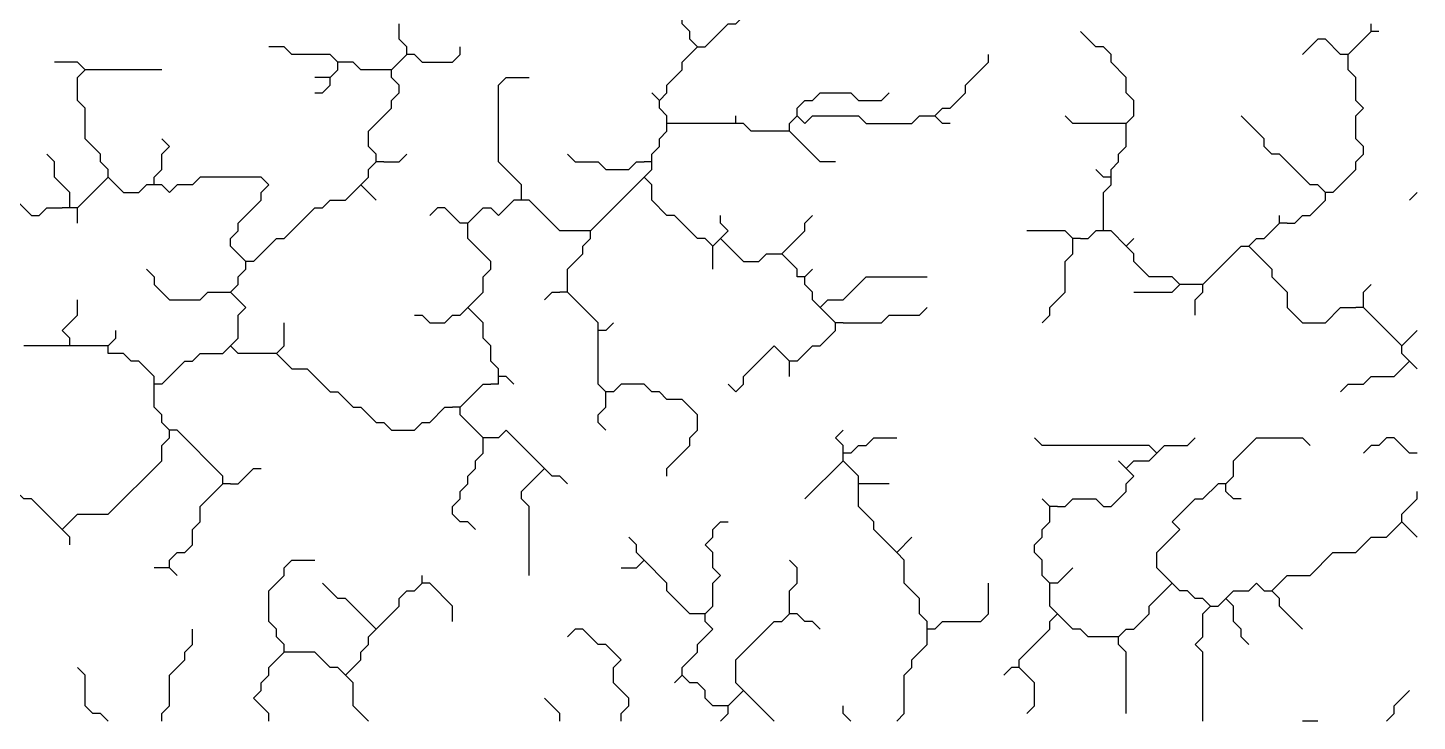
# Model space of a CAD drawing. Header units: inches. Extents: x 450284 to 463844, y 7386033 to 7399827.
# Drawn here: x 458528 to 463844, y 7386033 to 7388684 of the extents above; entities that cross this region are included whole.
import ezdxf

# ---------------------------------------------------------------- set-up
doc = ezdxf.new("R2010")
doc.units = ezdxf.units.IN
doc.header["$MEASUREMENT"] = 0

msp = doc.modelspace()

# ---------------------------------------------------------------- linework, layer by layer
for points in [[(461091.1, 7388610.4), (461061.8, 7388639.7), (461061.8, 7388669), (461032.5, 7388698.3), (461032.5, 7388727.6), (460973.9, 7388786.2), (460944.7, 7388786.2), (460886.1, 7388844.7)], [(461091.1, 7388610.4), (461120.4, 7388610.4), (461208.2, 7388698.3), (461237.5, 7388698.3), (461266.8, 7388727.6), (461296.1, 7388727.6), (461384, 7388815.4)], [(457986.7, 7388756.9), (457986.7, 7388698.3), (458015.9, 7388669), (458015.9, 7388610.4), (458045.2, 7388581.2), (458045.2, 7388551.9), (458191.7, 7388405.4), (458191.7, 7388376.1), (458221, 7388346.9), (458221, 7388288.3), (458279.5, 7388229.7), (458279.5, 7388200.4), (458367.4, 7388112.6), (458455.2, 7388112.6), (458484.5, 7388083.3), (458484.5, 7388024.7), (458543.1, 7387966.1), (458572.4, 7387966.1), (458601.7, 7387995.4), (458660.3, 7387995.4)], [(459948.9, 7388669), (459948.9, 7388698.3)], [(459978.2, 7388610.4), (459948.9, 7388639.7), (459948.9, 7388669)], [(462731.2, 7388317.6), (462760.5, 7388346.9), (462760.5, 7388405.4), (462731.2, 7388434.7), (462731.2, 7388493.3), (462672.6, 7388551.9), (462672.6, 7388581.2), (462643.3, 7388610.4), (462614, 7388610.4), (462555.5, 7388669)], [(463580.5, 7388581.2), (463668.4, 7388669)], [(463668.4, 7388669), (463668.4, 7388698.3)], [(463697.7, 7388669), (463668.4, 7388669)], [(459714.6, 7388551.9), (459685.3, 7388581.2), (459538.9, 7388581.2), (459509.6, 7388610.4), (459451, 7388610.4)], [(459978.2, 7388581.2), (459978.2, 7388610.4)], [(460007.5, 7388581.2), (460036.8, 7388551.9), (460153.9, 7388551.9), (460183.2, 7388581.2), (460183.2, 7388610.4)], [(460944.7, 7388405.4), (460973.9, 7388434.7), (460973.9, 7388464), (461032.5, 7388522.6), (461032.5, 7388551.9), (461091.1, 7388610.4)], [(463551.2, 7388581.2), (463492.6, 7388639.7), (463463.4, 7388639.7), (463404.8, 7388581.2)], [(459919.6, 7388522.6), (459978.2, 7388581.2)], [(460007.5, 7388581.2), (459978.2, 7388581.2)], [(461999, 7388346.9), (462028.3, 7388376.1), (462057.6, 7388376.1), (462116.1, 7388434.7), (462116.1, 7388464), (462204, 7388551.9), (462204, 7388581.2)], [(463580.5, 7388581.2), (463551.2, 7388581.2)], [(463580.5, 7388551.9), (463580.5, 7388581.2)], [(458748.1, 7388522.6), (458718.8, 7388551.9), (458631, 7388551.9)], [(458836, 7388112.6), (458836, 7388141.8), (458806.7, 7388171.1), (458806.7, 7388200.4), (458748.1, 7388259), (458748.1, 7388376.1), (458718.8, 7388405.4), (458718.8, 7388493.3), (458748.1, 7388522.6)], [(459041, 7388522.6), (458748.1, 7388522.6)], [(459685.3, 7388493.3), (459714.6, 7388522.6)], [(459743.9, 7388551.9), (459714.6, 7388551.9)], [(459714.6, 7388522.6), (459714.6, 7388551.9)], [(459890.3, 7388522.6), (459802.5, 7388522.6), (459773.2, 7388551.9), (459743.9, 7388551.9)], [(459919.6, 7388522.6), (459890.3, 7388522.6)], [(459919.6, 7388493.3), (459919.6, 7388522.6)], [(463521.9, 7388054), (463609.8, 7388141.8), (463609.8, 7388171.1), (463639.1, 7388200.4), (463639.1, 7388229.7), (463609.8, 7388259), (463609.8, 7388346.9), (463639.1, 7388376.1), (463609.8, 7388405.4), (463609.8, 7388493.3), (463580.5, 7388522.6), (463580.5, 7388551.9)], [(459656, 7388493.3), (459626.7, 7388493.3)], [(459626.7, 7388434.7), (459656, 7388434.7), (459685.3, 7388464)], [(459685.3, 7388493.3), (459656, 7388493.3)], [(459685.3, 7388464), (459685.3, 7388493.3)], [(459861, 7388200.4), (459831.7, 7388229.7), (459831.7, 7388288.3), (459919.6, 7388376.1), (459919.6, 7388405.4), (459948.9, 7388434.7), (459948.9, 7388464), (459919.6, 7388493.3)], [(460417.5, 7388054), (460417.5, 7388083.3), (460329.6, 7388171.1), (460329.6, 7388464), (460358.9, 7388493.3), (460446.8, 7388493.3)], [(460944.7, 7388405.4), (460915.4, 7388434.7)], [(460973.9, 7388346.9), (460944.7, 7388376.1), (460944.7, 7388405.4)], [(461471.8, 7388346.9), (461471.8, 7388376.1), (461501.1, 7388405.4), (461530.4, 7388405.4), (461559.7, 7388434.7), (461676.8, 7388434.7), (461706.1, 7388405.4), (461794, 7388405.4), (461823.3, 7388434.7)], [(460973.9, 7388317.6), (460973.9, 7388346.9)], [(461237.5, 7388317.6), (461237.5, 7388346.9)], [(461442.5, 7388317.6), (461471.8, 7388346.9)], [(461471.8, 7388346.9), (461501.1, 7388317.6), (461530.4, 7388346.9), (461706.1, 7388346.9), (461735.4, 7388317.6), (461911.1, 7388317.6), (461940.4, 7388346.9), (461999, 7388346.9)], [(462057.6, 7388317.6), (462028.3, 7388317.6), (461999, 7388346.9)], [(462701.9, 7388317.6), (462526.2, 7388317.6), (462496.9, 7388346.9)], [(463492.6, 7388054), (463463.4, 7388083.3), (463434.1, 7388083.3), (463316.9, 7388200.4), (463287.6, 7388200.4), (463258.3, 7388229.7), (463258.3, 7388259), (463170.5, 7388346.9)], [(461003.2, 7388317.6), (460973.9, 7388317.6)], [(460973.9, 7388288.3), (460973.9, 7388317.6)], [(461208.2, 7388317.6), (461003.2, 7388317.6)], [(461237.5, 7388317.6), (461208.2, 7388317.6)], [(461266.8, 7388317.6), (461237.5, 7388317.6)], [(461413.3, 7388288.3), (461296.1, 7388288.3), (461266.8, 7388317.6)], [(461442.5, 7388288.3), (461442.5, 7388317.6)], [(462731.2, 7388317.6), (462701.9, 7388317.6)], [(462731.2, 7388288.3), (462731.2, 7388317.6)], [(459011.7, 7388112.6), (459041, 7388141.8), (459041, 7388200.4), (459070.3, 7388229.7), (459041, 7388259)], [(460915.4, 7388200.4), (460944.7, 7388229.7), (460944.7, 7388259), (460973.9, 7388288.3)], [(461442.5, 7388288.3), (461413.3, 7388288.3)], [(461618.3, 7388171.1), (461559.7, 7388171.1), (461442.5, 7388288.3)], [(462672.6, 7388141.8), (462701.9, 7388171.1), (462701.9, 7388200.4), (462731.2, 7388229.7), (462731.2, 7388288.3)], [(458689.5, 7388024.7), (458689.5, 7388054), (458631, 7388112.6), (458631, 7388171.1), (458601.7, 7388200.4)], [(459861, 7388171.1), (459861, 7388200.4)], [(459890.3, 7388171.1), (459948.9, 7388171.1), (459978.2, 7388200.4)], [(460593.2, 7388200.4), (460622.5, 7388171.1), (460710.4, 7388171.1), (460739.6, 7388141.8), (460827.5, 7388141.8), (460856.8, 7388171.1), (460886.1, 7388171.1)], [(460915.4, 7388171.1), (460915.4, 7388200.4)], [(459802.5, 7388083.3), (459831.7, 7388112.6), (459831.7, 7388141.8), (459861, 7388171.1)], [(459890.3, 7388171.1), (459861, 7388171.1)], [(460915.4, 7388171.1), (460886.1, 7388171.1)], [(460886.1, 7388112.6), (460915.4, 7388141.8)], [(460915.4, 7388141.8), (460915.4, 7388171.1)], [(462643.3, 7388112.6), (462614, 7388141.8)], [(462672.6, 7388112.6), (462672.6, 7388141.8)], [(458718.8, 7387995.4), (458836, 7388112.6)], [(458836, 7388112.6), (458894.6, 7388054), (458953.1, 7388054), (458982.4, 7388083.3)], [(459011.7, 7388083.3), (458982.4, 7388083.3)], [(459011.7, 7388083.3), (459011.7, 7388112.6)], [(459041, 7388083.3), (459011.7, 7388083.3)], [(459363.2, 7387790.4), (459304.6, 7387849), (459304.6, 7387878.3), (459333.9, 7387907.5), (459333.9, 7387936.8), (459421.7, 7388024.7), (459421.7, 7388054), (459451, 7388083.3), (459421.7, 7388112.6), (459187.4, 7388112.6), (459158.1, 7388083.3), (459099.6, 7388083.3), (459070.3, 7388054), (459041, 7388083.3)], [(459392.4, 7387790.4), (459480.3, 7387878.3), (459509.6, 7387878.3), (459626.7, 7387995.4), (459656, 7387995.4), (459685.3, 7388024.7), (459743.9, 7388024.7), (459802.5, 7388083.3)], [(459861, 7388024.7), (459802.5, 7388083.3)], [(460681.1, 7387907.5), (460886.1, 7388112.6)], [(461149.7, 7387849), (461120.4, 7387878.3), (461091.1, 7387878.3), (461003.2, 7387966.1), (460973.9, 7387966.1), (460915.4, 7388024.7), (460915.4, 7388083.3), (460886.1, 7388112.6)], [(462672.6, 7388112.6), (462643.3, 7388112.6)], [(462643.3, 7387936.8), (462643.3, 7388054), (462672.6, 7388083.3)], [(462672.6, 7388083.3), (462672.6, 7388112.6)], [(460417.5, 7388024.7), (460417.5, 7388054)], [(463521.9, 7388054), (463492.6, 7388054)], [(463492.6, 7388024.7), (463492.6, 7388054)], [(463814.8, 7388024.7), (463844.1, 7388054)], [(458689.5, 7387995.4), (458660.3, 7387995.4)], [(458689.5, 7387995.4), (458689.5, 7388024.7)], [(458718.8, 7387995.4), (458689.5, 7387995.4)], [(458718.8, 7387966.1), (458718.8, 7387995.4)], [(460183.2, 7387936.8), (460124.6, 7387995.4), (460095.3, 7387995.4), (460066, 7387966.1)], [(460212.5, 7387936.8), (460271.1, 7387995.4), (460300.3, 7387995.4), (460329.6, 7387966.1), (460388.2, 7388024.7)], [(460417.5, 7388024.7), (460388.2, 7388024.7)], [(460446.8, 7388024.7), (460417.5, 7388024.7)], [(460651.8, 7387907.5), (460563.9, 7387907.5), (460446.8, 7388024.7)], [(463346.2, 7387936.8), (463375.5, 7387936.8), (463404.8, 7387966.1), (463434.1, 7387966.1), (463492.6, 7388024.7)], [(458718.8, 7387936.8), (458718.8, 7387966.1)], [(460212.5, 7387936.8), (460183.2, 7387936.8)], [(460212.5, 7387907.5), (460212.5, 7387936.8)], [(461179, 7387878.3), (461208.2, 7387907.5), (461179, 7387936.8), (461179, 7387966.1)], [(461413.3, 7387819.7), (461501.1, 7387907.5), (461501.1, 7387936.8), (461530.4, 7387966.1)], [(462643.3, 7387907.5), (462643.3, 7387936.8)], [(463199.8, 7387849), (463229.1, 7387878.3), (463258.3, 7387878.3), (463316.9, 7387936.8)], [(463316.9, 7387936.8), (463316.9, 7387966.1)], [(463346.2, 7387936.8), (463316.9, 7387936.8)], [(460212.5, 7387614.7), (460271.1, 7387673.2), (460271.1, 7387731.8), (460300.3, 7387761.1), (460300.3, 7387790.4), (460212.5, 7387878.3), (460212.5, 7387907.5)], [(460593.2, 7387702.5), (460593.2, 7387761.1), (460651.8, 7387819.7), (460651.8, 7387849), (460681.1, 7387878.3)], [(460681.1, 7387907.5), (460651.8, 7387907.5)], [(460681.1, 7387878.3), (460681.1, 7387907.5)], [(461149.7, 7387849), (461179, 7387878.3)], [(461179, 7387878.3), (461266.8, 7387790.4), (461325.4, 7387790.4), (461354.7, 7387819.7), (461413.3, 7387819.7)], [(462526.2, 7387878.3), (462496.9, 7387907.5), (462350.4, 7387907.5)], [(462555.5, 7387878.3), (462526.2, 7387878.3)], [(462526.2, 7387849), (462526.2, 7387878.3)], [(462555.5, 7387878.3), (462584.7, 7387878.3), (462614, 7387907.5)], [(462643.3, 7387907.5), (462614, 7387907.5)], [(462672.6, 7387907.5), (462643.3, 7387907.5)], [(462731.2, 7387849), (462672.6, 7387907.5)], [(462731.2, 7387849), (462760.5, 7387878.3)], [(461149.7, 7387761.1), (461149.7, 7387849)], [(461471.8, 7387761.1), (461413.3, 7387819.7)], [(462409, 7387556.1), (462438.3, 7387585.4), (462438.3, 7387614.7), (462496.9, 7387673.2), (462496.9, 7387790.4), (462526.2, 7387819.7), (462526.2, 7387849)], [(462936.2, 7387702.5), (462906.9, 7387731.8), (462819, 7387731.8), (462760.5, 7387790.4), (462760.5, 7387819.7), (462731.2, 7387849)], [(463024, 7387702.5), (463170.5, 7387849), (463199.8, 7387849)], [(463199.8, 7387849), (463287.6, 7387761.1), (463287.6, 7387731.8), (463346.2, 7387673.2), (463346.2, 7387614.7), (463404.8, 7387556.1), (463492.6, 7387556.1), (463551.2, 7387614.7), (463609.8, 7387614.7)], [(458982.4, 7387761.1), (459011.7, 7387731.8), (459011.7, 7387702.5), (459070.3, 7387644), (459187.4, 7387644), (459216.7, 7387673.2), (459304.6, 7387673.2)], [(459304.6, 7387673.2), (459333.9, 7387702.5), (459333.9, 7387731.8), (459363.2, 7387761.1)], [(459392.4, 7387790.4), (459363.2, 7387790.4)], [(459363.2, 7387761.1), (459363.2, 7387790.4)], [(461471.8, 7387731.8), (461471.8, 7387761.1)], [(461501.1, 7387731.8), (461530.4, 7387761.1)], [(461501.1, 7387731.8), (461471.8, 7387731.8)], [(461501.1, 7387702.5), (461501.1, 7387731.8)], [(461559.7, 7387614.7), (461589, 7387644), (461647.6, 7387644), (461735.4, 7387731.8), (461969.7, 7387731.8)], [(459304.6, 7387468.2), (459333.9, 7387497.5), (459333.9, 7387585.4), (459363.2, 7387614.7), (459304.6, 7387673.2)], [(460505.4, 7387644), (460534.6, 7387673.2), (460563.9, 7387673.2)], [(460593.2, 7387673.2), (460563.9, 7387673.2)], [(460593.2, 7387673.2), (460593.2, 7387702.5)], [(460710.4, 7387556.1), (460593.2, 7387673.2)], [(461559.7, 7387614.7), (461530.4, 7387644), (461530.4, 7387673.2), (461501.1, 7387702.5)], [(462760.5, 7387673.2), (462906.9, 7387673.2), (462936.2, 7387702.5)], [(462994.8, 7387702.5), (462936.2, 7387702.5)], [(463024, 7387702.5), (462994.8, 7387702.5)], [(462994.8, 7387585.4), (462994.8, 7387644), (463024, 7387673.2)], [(463024, 7387673.2), (463024, 7387702.5)], [(463639.1, 7387644), (463639.1, 7387673.2), (463668.4, 7387702.5)], [(458689.5, 7387497.5), (458660.3, 7387526.8), (458718.8, 7387585.4), (458718.8, 7387644)], [(460007.5, 7387585.4), (460036.8, 7387585.4), (460066, 7387556.1), (460124.6, 7387556.1), (460153.9, 7387585.4), (460183.2, 7387585.4), (460212.5, 7387614.7)], [(460329.6, 7387380.4), (460300.3, 7387409.7), (460300.3, 7387468.2), (460271.1, 7387497.5), (460271.1, 7387556.1), (460212.5, 7387614.7)], [(461618.3, 7387556.1), (461559.7, 7387614.7)], [(461647.6, 7387556.1), (461794, 7387556.1), (461823.3, 7387585.4), (461940.4, 7387585.4), (461969.7, 7387614.7)], [(463639.1, 7387614.7), (463609.8, 7387614.7)], [(463639.1, 7387614.7), (463639.1, 7387644)], [(463785.5, 7387468.2), (463639.1, 7387614.7)], [(459480.3, 7387439), (459509.6, 7387468.2), (459509.6, 7387556.1)], [(460710.4, 7387526.8), (460710.4, 7387556.1)], [(460739.6, 7387526.8), (460768.9, 7387556.1)], [(461647.6, 7387556.1), (461618.3, 7387556.1)], [(461618.3, 7387526.8), (461618.3, 7387556.1)], [(458689.5, 7387468.2), (458689.5, 7387497.5)], [(458836, 7387468.2), (458865.3, 7387497.5), (458865.3, 7387526.8)], [(460739.6, 7387526.8), (460710.4, 7387526.8)], [(460710.4, 7387497.5), (460710.4, 7387526.8)], [(460739.6, 7387292.5), (460710.4, 7387321.8), (460710.4, 7387497.5)], [(461471.8, 7387409.7), (461530.4, 7387468.2), (461559.7, 7387468.2), (461618.3, 7387526.8)], [(463785.5, 7387468.2), (463844.1, 7387526.8)], [(458543.1, 7387468.2), (458513.8, 7387468.2)], [(458660.3, 7387468.2), (458543.1, 7387468.2)], [(458689.5, 7387468.2), (458660.3, 7387468.2)], [(458718.8, 7387468.2), (458689.5, 7387468.2)], [(458806.7, 7387468.2), (458718.8, 7387468.2)], [(458836, 7387468.2), (458806.7, 7387468.2)], [(458836, 7387439), (458836, 7387468.2)], [(459041, 7387321.8), (459128.9, 7387409.7), (459158.1, 7387409.7), (459187.4, 7387439), (459275.3, 7387439), (459304.6, 7387468.2)], [(459480.3, 7387439), (459333.9, 7387439), (459304.6, 7387468.2)], [(461208.2, 7387321.8), (461237.5, 7387292.5), (461266.8, 7387321.8), (461266.8, 7387351.1), (461384, 7387468.2), (461442.5, 7387409.7)], [(463814.8, 7387409.7), (463785.5, 7387439), (463785.5, 7387468.2)], [(458865.3, 7387439), (458836, 7387439)], [(459011.7, 7387351.1), (458953.1, 7387409.7), (458923.8, 7387409.7), (458894.6, 7387439), (458865.3, 7387439)], [(459480.3, 7387439), (459538.9, 7387380.4), (459597.4, 7387380.4), (459685.3, 7387292.5), (459714.6, 7387292.5), (459773.2, 7387233.9), (459802.5, 7387233.9), (459861, 7387175.4), (459890.3, 7387175.4), (459919.6, 7387146.1), (460007.5, 7387146.1), (460036.8, 7387175.4), (460066, 7387175.4), (460124.6, 7387233.9), (460153.9, 7387233.9)], [(461471.8, 7387409.7), (461442.5, 7387409.7)], [(461442.5, 7387380.4), (461442.5, 7387409.7)], [(463551.2, 7387292.5), (463580.5, 7387321.8), (463639.1, 7387321.8), (463668.4, 7387351.1), (463756.2, 7387351.1), (463814.8, 7387409.7)], [(463844.1, 7387380.4), (463814.8, 7387409.7)], [(459011.7, 7387321.8), (459011.7, 7387351.1)], [(460329.6, 7387351.1), (460329.6, 7387380.4)], [(460358.9, 7387351.1), (460329.6, 7387351.1)], [(460329.6, 7387321.8), (460329.6, 7387351.1)], [(460388.2, 7387321.8), (460358.9, 7387351.1)], [(461442.5, 7387351.1), (461442.5, 7387380.4)], [(459041, 7387321.8), (459011.7, 7387321.8)], [(459011.7, 7387292.5), (459011.7, 7387321.8)], [(459070.3, 7387146.1), (459041, 7387175.4), (459041, 7387204.7), (459011.7, 7387233.9), (459011.7, 7387292.5)], [(460183.2, 7387233.9), (460271.1, 7387321.8), (460300.3, 7387321.8)], [(460329.6, 7387321.8), (460300.3, 7387321.8)], [(460768.9, 7387292.5), (460739.6, 7387292.5)], [(460739.6, 7387263.2), (460739.6, 7387292.5)], [(460973.9, 7386970.4), (460973.9, 7386999.6), (461061.8, 7387087.5), (461061.8, 7387116.8), (461091.1, 7387146.1), (461091.1, 7387204.7), (461032.5, 7387263.2), (460973.9, 7387263.2), (460944.7, 7387292.5), (460915.4, 7387292.5), (460886.1, 7387321.8), (460798.2, 7387321.8), (460768.9, 7387292.5)], [(460183.2, 7387233.9), (460153.9, 7387233.9)], [(460183.2, 7387204.7), (460183.2, 7387233.9)], [(460739.6, 7387146.1), (460710.4, 7387175.4), (460710.4, 7387204.7), (460739.6, 7387233.9), (460739.6, 7387263.2)], [(460271.1, 7387116.8), (460183.2, 7387204.7)], [(459099.6, 7387146.1), (459070.3, 7387146.1)], [(459070.3, 7387116.8), (459070.3, 7387146.1)], [(459275.3, 7386970.4), (459099.6, 7387146.1)], [(460505.4, 7386999.6), (460358.9, 7387146.1), (460329.6, 7387116.8), (460300.3, 7387116.8)], [(461647.6, 7387087.5), (461618.3, 7387116.8), (461647.6, 7387146.1)], [(458660.3, 7386765.3), (458718.8, 7386823.9), (458836, 7386823.9), (459041, 7387028.9), (459041, 7387087.5), (459070.3, 7387116.8)], [(460241.8, 7386765.3), (460212.5, 7386794.6), (460183.2, 7386794.6), (460153.9, 7386823.9), (460153.9, 7386853.2), (460183.2, 7386882.5), (460183.2, 7386911.8), (460212.5, 7386941.1), (460212.5, 7386970.4), (460241.8, 7386999.6), (460241.8, 7387028.9), (460271.1, 7387058.2), (460271.1, 7387087.5)], [(460300.3, 7387116.8), (460271.1, 7387116.8)], [(460271.1, 7387087.5), (460271.1, 7387116.8)], [(461647.6, 7387058.2), (461647.6, 7387087.5)], [(461676.8, 7387058.2), (461706.1, 7387087.5), (461735.4, 7387087.5), (461764.7, 7387116.8), (461852.6, 7387116.8)], [(462848.3, 7387058.2), (462819, 7387087.5), (462409, 7387087.5), (462379.7, 7387116.8)], [(462848.3, 7387058.2), (462877.6, 7387087.5), (462965.5, 7387087.5), (462994.8, 7387116.8)], [(463111.9, 7386941.1), (463141.2, 7386970.4), (463141.2, 7387028.9), (463229.1, 7387116.8), (463404.8, 7387116.8), (463434.1, 7387087.5)], [(463844.1, 7387058.2), (463814.8, 7387058.2), (463756.2, 7387116.8), (463726.9, 7387116.8), (463697.7, 7387087.5), (463668.4, 7387087.5), (463639.1, 7387058.2)], [(461501.1, 7386882.5), (461647.6, 7387028.9)], [(461676.8, 7387058.2), (461647.6, 7387058.2)], [(461647.6, 7387028.9), (461647.6, 7387058.2)], [(461706.1, 7386970.4), (461647.6, 7387028.9)], [(462731.2, 7386999.6), (462701.9, 7387028.9)], [(462731.2, 7386999.6), (462760.5, 7387028.9), (462819, 7387028.9), (462848.3, 7387058.2)], [(459275.3, 7386941.1), (459275.3, 7386970.4)], [(459304.6, 7386941.1), (459333.9, 7386941.1), (459392.4, 7386999.6), (459421.7, 7386999.6)], [(460446.8, 7386589.6), (460446.8, 7386853.2), (460417.5, 7386882.5), (460417.5, 7386911.8), (460505.4, 7386999.6)], [(460593.2, 7386941.1), (460563.9, 7386970.4), (460534.6, 7386970.4), (460505.4, 7386999.6)], [(461706.1, 7386941.1), (461706.1, 7386970.4)], [(462467.6, 7386853.2), (462496.9, 7386853.2), (462526.2, 7386882.5), (462614, 7386882.5), (462643.3, 7386853.2), (462672.6, 7386853.2), (462731.2, 7386911.8), (462731.2, 7386941.1), (462760.5, 7386970.4), (462731.2, 7386999.6)], [(458660.3, 7386765.3), (458543.1, 7386882.5), (458513.8, 7386882.5), (458484.5, 7386911.8), (458455.2, 7386911.8), (458426, 7386882.5)], [(459070.3, 7386648.2), (459099.6, 7386677.5), (459128.9, 7386677.5), (459158.1, 7386706.8), (459158.1, 7386765.3), (459187.4, 7386794.6), (459187.4, 7386853.2), (459275.3, 7386941.1)], [(459304.6, 7386941.1), (459275.3, 7386941.1)], [(461735.4, 7386941.1), (461706.1, 7386941.1)], [(461706.1, 7386911.8), (461706.1, 7386941.1)], [(461852.6, 7386677.5), (461764.7, 7386765.3), (461764.7, 7386794.6), (461706.1, 7386853.2), (461706.1, 7386911.8)], [(461823.3, 7386941.1), (461735.4, 7386941.1)], [(462906.9, 7386560.3), (462848.3, 7386618.9), (462848.3, 7386677.5), (462936.2, 7386765.3), (462906.9, 7386794.6), (462994.8, 7386882.5), (463024, 7386882.5), (463082.6, 7386941.1)], [(463111.9, 7386941.1), (463082.6, 7386941.1)], [(463111.9, 7386911.8), (463111.9, 7386941.1)], [(463170.5, 7386882.5), (463141.2, 7386882.5), (463111.9, 7386911.8)], [(463785.5, 7386794.6), (463785.5, 7386823.9), (463844.1, 7386882.5), (463844.1, 7386911.8)], [(462438.3, 7386853.2), (462409, 7386882.5)], [(462438.3, 7386560.3), (462409, 7386589.6), (462409, 7386648.2), (462379.7, 7386677.5), (462379.7, 7386706.8), (462409, 7386736.1), (462409, 7386765.3), (462438.3, 7386794.6), (462438.3, 7386823.9)], [(462467.6, 7386853.2), (462438.3, 7386853.2)], [(462438.3, 7386823.9), (462438.3, 7386853.2)], [(458689.5, 7386706.8), (458689.5, 7386736.1), (458660.3, 7386765.3)], [(461120.4, 7386443.2), (461149.7, 7386472.5), (461149.7, 7386560.3), (461179, 7386589.6), (461149.7, 7386618.9), (461149.7, 7386677.5), (461120.4, 7386706.8), (461149.7, 7386736.1), (461149.7, 7386765.3), (461179, 7386794.6), (461208.2, 7386794.6)], [(463287.6, 7386531), (463346.2, 7386589.6), (463434.1, 7386589.6), (463521.9, 7386677.5), (463609.8, 7386677.5), (463668.4, 7386736.1), (463726.9, 7386736.1), (463785.5, 7386794.6)], [(463844.1, 7386736.1), (463785.5, 7386794.6)], [(460886.1, 7386648.2), (460856.8, 7386677.5), (460856.8, 7386706.8), (460827.5, 7386736.1)], [(461852.6, 7386677.5), (461911.1, 7386736.1)], [(459070.3, 7386618.9), (459070.3, 7386648.2)], [(459509.6, 7386326), (459480.3, 7386355.3), (459480.3, 7386384.6), (459451, 7386413.9), (459451, 7386531), (459509.6, 7386589.6), (459509.6, 7386618.9), (459538.9, 7386648.2), (459626.7, 7386648.2)], [(460798.2, 7386618.9), (460856.8, 7386618.9), (460886.1, 7386648.2)], [(461091.1, 7386443.2), (461061.8, 7386443.2), (460973.9, 7386531), (460973.9, 7386560.3), (460886.1, 7386648.2)], [(461442.5, 7386472.5), (461442.5, 7386531), (461471.8, 7386560.3), (461471.8, 7386618.9), (461442.5, 7386648.2)], [(461969.7, 7386413.9), (461940.4, 7386443.2), (461940.4, 7386501.8), (461881.8, 7386560.3), (461881.8, 7386648.2), (461852.6, 7386677.5)], [(459041, 7386618.9), (459011.7, 7386618.9)], [(459070.3, 7386618.9), (459041, 7386618.9)], [(459099.6, 7386589.6), (459070.3, 7386618.9)], [(462467.6, 7386560.3), (462526.2, 7386618.9)], [(459861, 7386384.6), (459743.9, 7386501.8), (459714.6, 7386501.8), (459656, 7386560.3)], [(459861, 7386384.6), (459948.9, 7386472.5), (459948.9, 7386501.8), (459978.2, 7386531), (460007.5, 7386531), (460036.8, 7386560.3)], [(460036.8, 7386560.3), (460036.8, 7386589.6)], [(460066, 7386560.3), (460036.8, 7386560.3)], [(460153.9, 7386413.9), (460153.9, 7386472.5), (460066, 7386560.3)], [(461999, 7386384.6), (462028.3, 7386413.9), (462174.7, 7386413.9), (462204, 7386443.2), (462204, 7386560.3)], [(462467.6, 7386560.3), (462438.3, 7386560.3)], [(462438.3, 7386531), (462438.3, 7386560.3)], [(462701.9, 7386355.3), (462731.2, 7386384.6), (462760.5, 7386384.6), (462819, 7386443.2), (462819, 7386472.5), (462906.9, 7386560.3)], [(463053.3, 7386472.5), (463024, 7386501.8), (462994.8, 7386501.8), (462965.5, 7386531), (462936.2, 7386531), (462906.9, 7386560.3)], [(463111.9, 7386501.8), (463141.2, 7386531), (463199.8, 7386531), (463229.1, 7386560.3), (463258.3, 7386531), (463287.6, 7386531)], [(462467.6, 7386443.2), (462438.3, 7386472.5), (462438.3, 7386531)], [(463053.3, 7386472.5), (463082.6, 7386472.5), (463111.9, 7386501.8)], [(463199.8, 7386326), (463170.5, 7386355.3), (463170.5, 7386384.6), (463141.2, 7386413.9), (463141.2, 7386472.5), (463111.9, 7386501.8)], [(463404.8, 7386384.6), (463316.9, 7386472.5), (463316.9, 7386501.8), (463287.6, 7386531)], [(461120.4, 7386443.2), (461091.1, 7386443.2)], [(461120.4, 7386413.9), (461120.4, 7386443.2)], [(461266.8, 7386150.3), (461237.5, 7386179.6), (461237.5, 7386267.5), (461384, 7386413.9), (461413.3, 7386413.9), (461442.5, 7386443.2)], [(461442.5, 7386443.2), (461442.5, 7386472.5)], [(461471.8, 7386443.2), (461442.5, 7386443.2)], [(461559.7, 7386384.6), (461530.4, 7386413.9), (461501.1, 7386413.9), (461471.8, 7386443.2)], [(462321.2, 7386267.5), (462438.3, 7386384.6), (462438.3, 7386413.9), (462467.6, 7386443.2)], [(462672.6, 7386355.3), (462584.7, 7386355.3), (462555.5, 7386384.6), (462526.2, 7386384.6), (462467.6, 7386443.2)], [(463024, 7386033.2), (463024, 7386296.8), (462994.8, 7386326), (463024, 7386355.3), (463024, 7386443.2), (463053.3, 7386472.5)], [(459041, 7386033.2), (459041, 7386062.5), (459070.3, 7386091.7), (459070.3, 7386208.9), (459128.9, 7386267.5), (459128.9, 7386296.8), (459158.1, 7386326), (459158.1, 7386384.6)], [(459743.9, 7386208.9), (459802.5, 7386267.5), (459802.5, 7386296.8), (459831.7, 7386326), (459831.7, 7386355.3), (459861, 7386384.6)], [(460798.2, 7386033.2), (460798.2, 7386062.5), (460827.5, 7386091.7), (460827.5, 7386121), (460768.9, 7386179.6), (460768.9, 7386238.2), (460798.2, 7386267.5), (460739.6, 7386326), (460710.4, 7386326), (460651.8, 7386384.6), (460622.5, 7386384.6), (460593.2, 7386355.3)], [(461032.5, 7386208.9), (461032.5, 7386238.2), (461091.1, 7386296.8), (461091.1, 7386326), (461149.7, 7386384.6), (461120.4, 7386413.9)], [(461969.7, 7386384.6), (461969.7, 7386413.9)], [(461999, 7386384.6), (461969.7, 7386384.6)], [(461969.7, 7386355.3), (461969.7, 7386384.6)], [(459509.6, 7386296.8), (459509.6, 7386326)], [(461852.6, 7386033.2), (461881.8, 7386062.5), (461881.8, 7386208.9), (461911.1, 7386238.2), (461911.1, 7386267.5), (461969.7, 7386326), (461969.7, 7386355.3)], [(462701.9, 7386355.3), (462672.6, 7386355.3)], [(462701.9, 7386326), (462701.9, 7386355.3)], [(462731.2, 7386062.5), (462731.2, 7386296.8), (462701.9, 7386326)], [(459451, 7386033.2), (459451, 7386062.5), (459392.4, 7386121), (459421.7, 7386150.3), (459421.7, 7386179.6), (459451, 7386208.9), (459451, 7386238.2), (459509.6, 7386296.8)], [(459538.9, 7386296.8), (459509.6, 7386296.8)], [(459743.9, 7386208.9), (459714.6, 7386238.2), (459685.3, 7386238.2), (459626.7, 7386296.8), (459538.9, 7386296.8)], [(458836, 7386033.2), (458806.7, 7386062.5), (458777.4, 7386062.5), (458748.1, 7386091.7), (458748.1, 7386208.9), (458718.8, 7386238.2)], [(462262.6, 7386208.9), (462291.9, 7386238.2)], [(462321.2, 7386238.2), (462291.9, 7386238.2)], [(462321.2, 7386238.2), (462321.2, 7386267.5)], [(462350.4, 7386062.5), (462379.7, 7386091.7), (462379.7, 7386179.6), (462321.2, 7386238.2)], [(459831.7, 7386033.2), (459773.2, 7386091.7), (459773.2, 7386179.6), (459743.9, 7386208.9)], [(461003.2, 7386179.6), (461032.5, 7386208.9)], [(461179, 7386091.7), (461149.7, 7386091.7), (461120.4, 7386121), (461120.4, 7386150.3), (461091.1, 7386179.6), (461061.8, 7386179.6), (461032.5, 7386208.9)], [(460563.9, 7386033.2), (460563.9, 7386062.5), (460505.4, 7386121)], [(461208.2, 7386091.7), (461266.8, 7386150.3)], [(461384, 7386033.2), (461266.8, 7386150.3)], [(463726.9, 7386033.2), (463756.2, 7386062.5), (463756.2, 7386091.7), (463814.8, 7386150.3)], [(461208.2, 7386091.7), (461179, 7386091.7)], [(461179, 7386033.2), (461208.2, 7386062.5)], [(461208.2, 7386062.5), (461208.2, 7386091.7)], [(461676.8, 7386033.2), (461647.6, 7386062.5), (461647.6, 7386091.7)], [(463463.4, 7386033.2), (463404.8, 7386033.2)]]:
    msp.add_lwpolyline(points)

doc.saveas('drawing.dxf')
